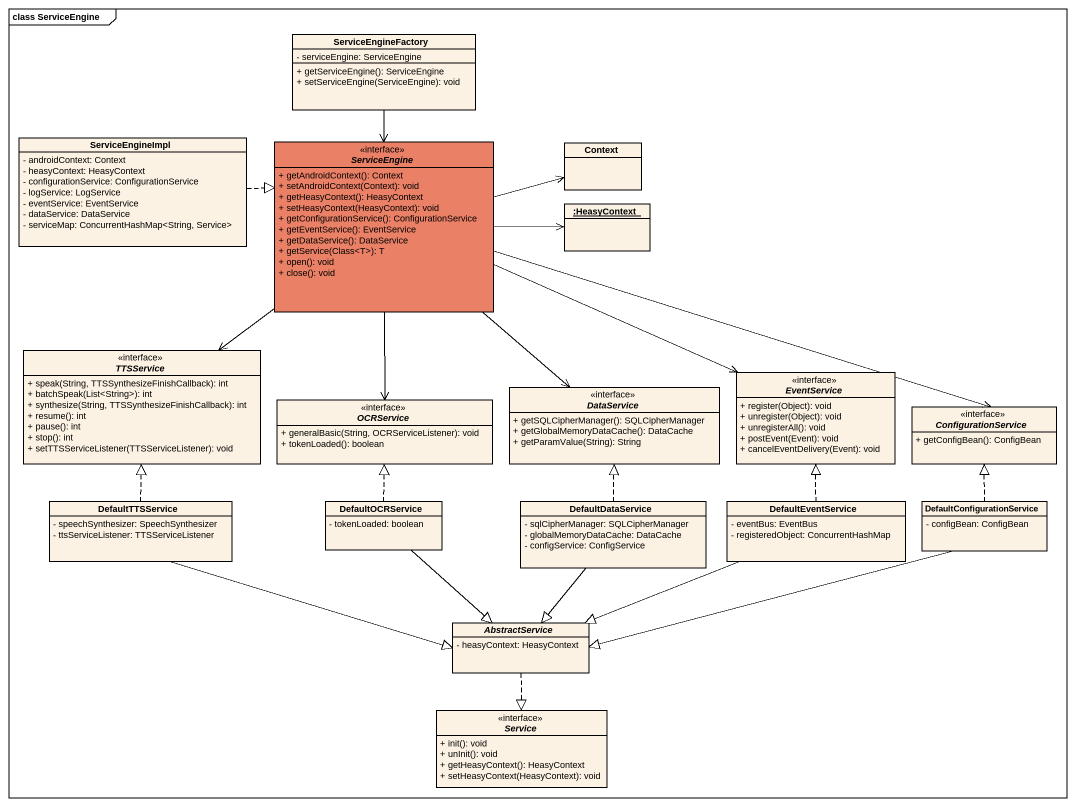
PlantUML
@startuml
mainframe class ServiceEngine
hide circle
hide empty members
skinparam classAttributeIconSize 0
class ServiceEngineFactory {
  - serviceEngine: ServiceEngine
  + getServiceEngine(): ServiceEngine
  + setServiceEngine(ServiceEngine): void
}
class ServiceEngineImpl {
  - androidContext: Context
  - heasyContext: HeasyContext
  - configurationService: ConfigurationService
  - logService: LogService
  - eventService: EventService
  - dataService: DataService
  - serviceMap: ConcurrentHashMap<String, Service>
}
interface ServiceEngine <<interface>> #EA8066 {
  + getAndroidContext(): Context
  + setAndroidContext(Context): void
  + getHeasyContext(): HeasyContext
  + setHeasyContext(HeasyContext): void
  + getConfigurationService(): ConfigurationService
  + getEventService(): EventService
  + getDataService(): DataService
  + getService(Class<T>): T
  + open(): void
  + close(): void
}
class Context
object ":HeasyContext" as HeasyContext
interface TTSService <<interface>> {
  + speak(String, TTSSynthesizeFinishCallback): int
  + batchSpeak(List<String>): int
  + synthesize(String, TTSSynthesizeFinishCallback): int
  + resume(): int
  + pause(): int
  + stop(): int
  + setTTSServiceListener(TTSServiceListener): void
}
interface EventService <<interface>> {
  + register(Object): void
  + unregister(Object): void
  + unregisterAll(): void
  + postEvent(Event): void
  + cancelEventDelivery(Event): void
}
interface OCRService <<interface>> {
  + generalBasic(String, OCRServiceListener): void
  + tokenLoaded(): boolean
}
interface DataService <<interface>> {
  + getSQLCipherManager(): SQLCipherManager
  + getGlobalMemoryDataCache(): DataCache
  + getParamValue(String): String
}
interface ConfigurationService <<interface>> {
  + getConfigBean(): ConfigBean
}
class DefaultTTSService {
  - speechSynthesizer: SpeechSynthesizer
  - ttsServiceListener: TTSServiceListener
}
class DefaultOCRService {
  - tokenLoaded: boolean
}
class DefaultDataService {
  - sqlCipherManager: SQLCipherManager
  - globalMemoryDataCache: DataCache
  - configService: ConfigService
}
class DefaultEventService {
  - eventBus: EventBus
  - registeredObject: ConcurrentHashMap
}
class DefaultConfigurationService {
  - configBean: ConfigBean
}
abstract class AbstractService {
  - heasyContext: HeasyContext
}
interface Service <<interface>> {
  + init(): void
  + unInit(): void
  + getHeasyContext(): HeasyContext
  + setHeasyContext(HeasyContext): void
}
ServiceEngineFactory --> ServiceEngine
ServiceEngineImpl .right.|> ServiceEngine
ServiceEngine -right-> Context
ServiceEngine -right-> HeasyContext
ServiceEngine --> TTSService
ServiceEngine -right-> EventService
ServiceEngine --> OCRService
ServiceEngine --> DataService
ServiceEngine -right-> ConfigurationService
DefaultTTSService .up.|> TTSService
DefaultTTSService -right-|> AbstractService
DefaultOCRService .up.|> OCRService
DefaultOCRService --|> AbstractService
DefaultDataService .up.|> DataService
DefaultDataService --|> AbstractService
DefaultEventService .up.|> EventService
DefaultEventService -left-|> AbstractService
DefaultConfigurationService .up.|> ConfigurationService
DefaultConfigurationService -left-|> AbstractService
AbstractService ..|> Service
@enduml
